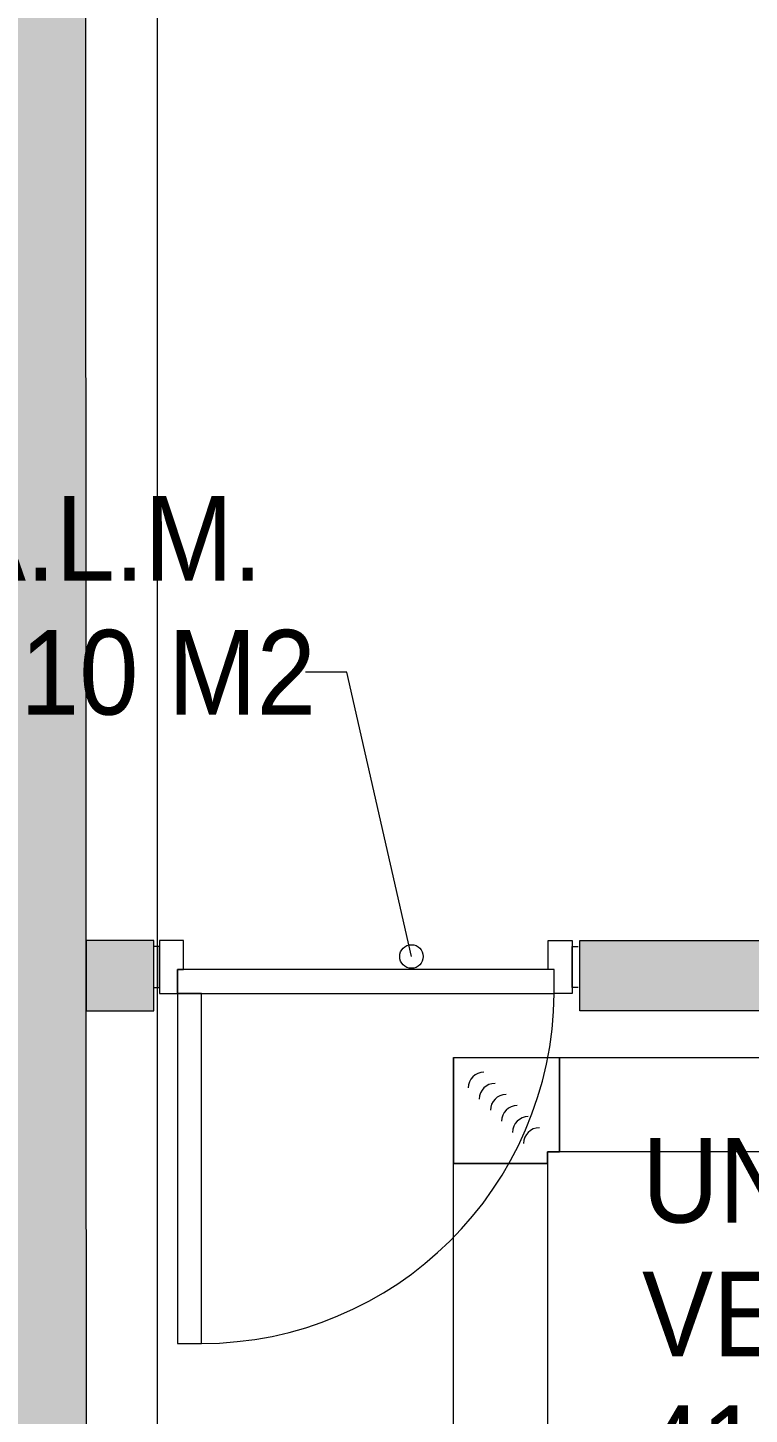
# Model space of a CAD drawing. Header units: metres. Extents: x 31.9 to 124, y -29 to 44.
# Drawn here: x 71.224 to 72.758, y -17.287 to -14.339 of the extents above; entities that cross this region are included whole.
import ezdxf

# ---------------------------------------------------------------- set-up
doc = ezdxf.new("R2010")
doc.units = ezdxf.units.M
doc.header["$LTSCALE"] = 100
for name, color, linetype, lineweight in [('A-GENM', 7, 'Continuous', 18), ('ARQ', 8, 'Continuous', 0), ('G-ANNO-TEXT', 7, 'Continuous', 9), ('M-EQPM-IDEN', 7, 'Continuous', 9), ('M-HVAC-DUCT', 7, 'Continuous', 18)]:
    doc.layers.add(name, color=color, linetype=linetype, lineweight=lineweight)
doc.styles.add('SansSerif', font='SANSS__.TTF', dxfattribs={"width": 0.9, "height": 0.18})

# ---------------------------------------------------------------- blocks, each defined once
blk = doc.blocks.new('Est etapa 3 torre')
at = {"layer": 'ARQ'}
for p, q in [((1139.297996631386, -5955.354215386202), (1139.29799660527, -6014.914148822341)), ((1139.298002271553, -5955.354215387314), (1139.298002243985, -6014.914148609518))]:
    blk.add_line(p, q, dxfattribs=at)
blk = doc.blocks.new('P6-7-8')
at = {"layer": 'ARQ', "ltscale": 0.03}
h = blk.add_hatch(color=256, dxfattribs=at)
h.dxf.hatch_style = 1
h.paths.add_polyline_path([(129.3865621133843, -2853.855804506081), (129.3865621134357, -2854.005809336991), (129.7347591097323, -2854.005812471573), (129.7347591094476, -2853.855807643226)])
h.paths.add_polyline_path([(129.7347591042089, -2853.855807642994), (129.8847639346534, -2853.855807643057), (129.8847639376768, -2855.206729296698), (129.7347591103762, -2855.206729295236)])
h.paths.add_polyline_path([(132.4462888084984, -2855.356754535149), (132.4462888084984, -2855.206729295966), (129.3865621139901, -2855.2064112302), (129.3865621139901, -2855.356436469382)])
h.paths.add_polyline_path([(129.0366104135594, -2859.980488836386), (129.0365619734098, -2855.355804504832), (128.8865619759476, -2855.355804501174), (128.8866028129132, -2859.61510797262), (128.8865621027003, -2859.980483682531)])
h.paths.add_polyline_path([(132.4462332317758, -2858.531190915465), (132.2962079925928, -2858.531190915465), (132.2961985988152, -2855.356754535153), (132.4462238379981, -2855.356754535153)])
h.paths.add_polyline_path([(131.0459575716372, -2858.381174226039), (131.0461623731348, -2860.070768082228), (131.3462096694964, -2860.070768082228), (131.3462096694964, -2859.920510028152), (131.1970768258589, -2859.920717763606), (131.1960066738188, -2858.381174226039)])
h.paths.add_polyline_path([(132.4462353723156, -2859.920520186214), (132.2962101331327, -2859.920520186214), (132.2962031860268, -2860.570226184826), (132.4462284252097, -2860.570226184826)])
h.paths.add_polyline_path([(132.2462932880007, -2860.070778806225), (132.2962101331641, -2860.070569288396), (132.2962101331641, -2859.920520186214), (132.2462932880007, -2859.920729704043)])
h.paths.add_polyline_path([(128.886562301552, -2862.415180066459), (132.4462924995787, -2862.415179770738), (132.4462924995787, -2862.265130668557), (129.386562157413, -2862.265130964944), (129.3865621574585, -2862.380562136251), (128.8865623016661, -2862.380562134603)])
h.paths.add_polyline_path([(132.296246309827, -2861.77026801326), (132.2962433973955, -2862.265130954991), (132.4462924995771, -2862.265130954991), (132.4462954120086, -2861.77026801326)])
h.paths.add_polyline_path([(135.7619949586428, -2859.920520184995), (135.7619949586428, -2860.070524724243), (135.1955374785273, -2860.070524723945), (135.1955375160589, -2862.435182168386), (135.0454909214725, -2862.435182167988), (135.0454908839408, -2859.920520185247)])
h.paths.add_polyline_path([(138.3143842359016, -2859.920520186054), (138.3143842359016, -2860.070524718216), (137.8865621068339, -2860.070524718216), (137.8865621052548, -2859.980562135912), (137.3865621054877, -2859.980562136592), (137.3865621070624, -2860.070524721014), (136.9619949586429, -2860.070524723048), (136.9619949586429, -2859.920520186054)])
h.paths.add_polyline_path([(135.1955375148452, -2862.43518216822), (142.2381091023706, -2862.435182171283), (142.2381091023706, -2862.282483498081), (135.1955375148452, -2862.282483495018)])
h.paths.add_polyline_path([(140.5135419087342, -2859.920557914773), (140.5135419087342, -2860.070562451633), (139.5143842359046, -2860.070562453403), (139.5143842359046, -2859.920557915868)])
h.paths.add_polyline_path([(139.938931607318, -2862.282483496777), (140.0889782017589, -2862.282483497177), (140.088971238908, -2860.07056245434), (139.9389712414459, -2860.070562450678), (139.9389712414952, -2860.068550720262), (139.938931607318, -2862.282483496777), (139.9388850109212, -2862.282483496944)])
h.paths.add_polyline_path([(141.713541908734, -2859.920557913772), (141.713541908734, -2860.070562453472), (142.2381090916138, -2860.070562453114), (142.2381091027237, -2862.435182176465), (142.3881556973101, -2862.435182166168), (142.3881556862002, -2859.920557904517)])
h.paths.add_polyline_path([(145.384194758097, -2862.280588873095), (149.1853955403637, -2862.280566040151), (149.1853955403637, -2862.430615142018), (145.384194758097, -2862.430637974962)])
h.paths.add_polyline_path([(144.8341426026773, -2862.430615865846), (144.8341426025486, -2859.980594837533), (144.884189033276, -2859.980562539161), (144.8841947568858, -2862.380562136068), (145.3841624598501, -2862.38056213594), (145.38422705638, -2862.430615865715)])
h.paths.add_polyline_path([(148.6194685378462, -2860.7769417958), (148.6194930768113, -2862.280607882768), (148.4694439749453, -2862.280607882768), (148.4694194359802, -2860.7769417958)])
h.paths.add_polyline_path([(148.6194715538054, -2860.77693100904), (149.035349948716, -2860.77689073295), (149.035349948716, -2860.926939834816), (148.6194715538054, -2860.926980110905)])
h.paths.add_polyline_path([(149.1853955418451, -2860.776899953183), (149.1854200808102, -2862.280566040151), (149.0353709789442, -2862.280566040151), (149.0353464399791, -2860.776899953183)])
h.paths.add_polyline_path([(146.0333011162077, -2858.461107505001), (149.0353464456027, -2858.461026982122), (149.0353464456027, -2858.611076083988), (146.0333011162077, -2858.611156606866)])
h.paths.add_polyline_path([(146.4926317325221, -2857.519826286345), (146.4926348308288, -2858.461037697722), (146.6426839326948, -2858.461037697722), (146.6426808343881, -2857.519826286345)])
h.paths.add_polyline_path([(144.8327194737803, -2856.358996580593), (144.8341426025484, -2859.980562539272), (144.9841917044143, -2859.980562539272), (144.9827685756463, -2856.358996580593)])
h.paths.add_polyline_path([(145.1269687749877, -2858.461139007801), (144.983624109452, -2858.461127165491), (144.983624109452, -2858.611176267357), (145.1269687749877, -2858.611188109666)])
h.paths.add_polyline_path([(146.4926317325221, -2856.368983506348), (149.0353387694822, -2856.368964819929), (149.0353387694822, -2856.519013921795), (146.4926317325221, -2856.519032608213)])
h.paths.add_polyline_path([(149.1853878713036, -2856.368960826278), (149.1854128560719, -2857.572304531316), (149.0353637542059, -2857.572304531316), (149.0353387694377, -2856.368960826278)])
h.paths.add_polyline_path([(146.4925657651124, -2852.602064806326), (146.492647770036, -2854.161488035861), (146.642696871902, -2854.161488035861), (146.6426147538398, -2852.60206449095)])
h.paths.add_polyline_path([(148.5878608232197, -2852.604307698292), (146.4926317325221, -2852.600434649178), (146.4926317325221, -2852.450385547312), (148.5887487636601, -2852.454461795352)])
h.paths.add_polyline_path([(148.8053236954897, -2851.006034373854), (140.337522235782, -2851.006056756445), (140.3375222311408, -2851.156060957897), (148.8053236908486, -2851.156038575423)])
h.paths.add_polyline_path([(140.3375222334616, -2853.856754543055), (140.3378832284277, -2851.156060958846), (140.4878874307697, -2851.156054297139), (140.48752643592, -2853.856747881347)])
at = {"layer": 'ARQ'}
for points in [[(144.8327194737806, -2856.358996580592), (144.8341426025486, -2859.980562539271), (144.9841917044146, -2859.980562539271), (144.9827685756466, -2856.358996580592)], [(145.1269687749877, -2858.461139007801), (144.9835946278461, -2858.461127177076), (144.9835946278461, -2858.611176278942), (145.1269687749877, -2858.611188109666)], [(146.0333011162077, -2858.461127173468), (149.0353464456027, -2858.461026982122), (149.0353464456027, -2858.611076083988), (146.0333011162077, -2858.611176275333)], [(145.1776730008692, -2858.523145284424), (145.1776729999592, -2858.573849510089), (145.9786350454165, -2858.573849510751), (145.9786350453946, -2858.523145285551)], [(145.228377225857, -2858.573849509834), (145.1776729999592, -2858.573849510089), (145.177672999881, -2859.31798732571), (145.2283772243818, -2859.317987326154)]]:
    blk.add_lwpolyline(points, close=True, dxfattribs=at)
for points in [[(145.1269687749877, -2858.561173452821), (145.139644830997, -2858.56117345398), (145.1396448314244, -2858.47402857715), (145.1269687758813, -2858.474028576107)], [(145.1903490559462, -2858.523145284535), (145.1903490563855, -2858.46135252077), (145.1396448318847, -2858.461352520442), (145.1396448319333, -2858.573849510571), (145.1776729999592, -2858.573849510089), (145.1776730008692, -2858.523145284424), (145.1903490559462, -2858.523145284535)], [(145.9659589893859, -2858.52314528544), (145.9659589884282, -2858.461352521326), (146.0166632143259, -2858.461352521769), (146.0166632139085, -2858.57384951085), (145.9786350454165, -2858.573849510751), (145.9786350453946, -2858.523145285551), (145.9659589893859, -2858.52314528544)], [(146.0293392708431, -2858.561173454836), (146.016663213903, -2858.561173454841), (146.0166632140986, -2858.474028578127), (146.0293392708058, -2858.474028578122)]]:
    blk.add_lwpolyline(points, dxfattribs=at)
blk.add_arc((145.2278006023262, -2858.567122973323), 0.7508645735967099, 270.0440000352511, 359.4867151761628, dxfattribs=at)
blk.add_blockref('Est etapa 3 torre', (-994.1638075738222, 3149.568271171783), dxfattribs=at)
blk = doc.blocks.new('Rectangular Elbow - Mitered - Single Thickness Vanes - LAMINA-2020347-NIVEL 07')
at = {"layer": 'A-GENM', "color": 3, "true_color": 0x00ff00}
for centre, radius, end in [((72.19430727133367, -16.59296138599471), 0.03333333333333144, 179.9999923640307), ((72.19430727133367, -16.59296508097447), 0.03333333333333144, 179.9999923640307), ((72.21787749580258, -16.61653161359492), 0.03333333333333144, 179.9999923640307), ((72.21787749580258, -16.61653530857468), 0.03333333333333144, 179.9999923640307), ((72.24144772027151, -16.64010184119514), 0.03333333333334565, 179.9999923640307), ((72.24144772027151, -16.6401055361749), 0.03333333333334565, 179.9999923640246), ((72.26501794474042, -16.66367206879535), 0.03333333333333144, 179.9999923640307), ((72.26501794474042, -16.66367576377511), 0.03333333333333144, 179.9999923640246), ((72.28858816920933, -16.68724229639556), 0.03333333333333144, 179.9999923640246), ((72.28858816920933, -16.68724599137532), 0.03333333333333144, 179.9999923640307), ((72.31215839367825, -16.71081252399577), 0.03333333333331723, 179.9999923640246), ((72.31215839367825, -16.71081621897553), 0.03333333333333144, 179.9999923640307)]:
    blk.add_arc(centre, radius, 90, end, dxfattribs=at)
at = {"layer": 'M-HVAC-DUCT', "color": 3, "true_color": 0x00ff00}
for p, q in [((72.12966259132465, -16.75371670068739), (72.12966262136433, -16.52831672743735)), ((72.12966262136433, -16.52832042241711), (72.12966259132465, -16.75372039566714)), ((72.12966262136433, -16.52831672743735), (72.35506259470976, -16.52831672743735)), ((72.12966262136433, -16.52831672743735), (72.12966262136433, -16.52832042241711)), ((72.12966262136433, -16.52832042241711), (72.35506259470976, -16.52832042241711)), ((72.35506259470976, -16.72831672735271), (72.35506259470976, -16.52831672743735)), ((72.35506259470976, -16.52831672743735), (72.35506259470976, -16.52832042241711)), ((72.35506259470976, -16.52832042241711), (72.35506259470976, -16.72832042233247)), ((72.32966259470977, -16.72832042233247), (72.32966259470977, -16.72831672735271)), ((72.32966259470977, -16.72831672735271), (72.35506259470976, -16.72831672735271)), ((72.32966259470977, -16.72831672735271), (72.32966259132463, -16.75371672734196)), ((72.35506259470976, -16.72832042233247), (72.32966259470977, -16.72832042233247)), ((72.32966259132463, -16.75372042232172), (72.32966259470977, -16.72832042233247)), ((72.35506259470976, -16.72832042233247), (72.35506259470976, -16.72831672735271)), ((72.12966259132465, -16.75372039566714), (72.12966259132465, -16.75371670068739)), ((72.32966259132463, -16.75371672734196), (72.12966259132465, -16.75371670068739)), ((72.12966259132465, -16.75372039566714), (72.32966259132463, -16.75372042232172)), ((72.32966259132463, -16.75371672734196), (72.32966259132463, -16.75372042232172))]:
    blk.add_line(p, q, dxfattribs=at)

msp = doc.modelspace()

# ---------------------------------------------------------------- linework, layer by layer
at = {"layer": 'G-ANNO-TEXT'}
for p, q in [((71.90247247493406, -15.70930476546354), (71.81488998694945, -15.70930476546354)), ((72.04017175935928, -16.3134564674469), (71.90247247493406, -15.70930476546354))]:
    msp.add_line(p, q, dxfattribs=at)
msp.add_circle((72.04017175935928, -16.3134564674469), 0.02500000000000555, dxfattribs=at)
at = {"layer": 'M-HVAC-DUCT', "color": 3, "true_color": 0x00ff00}
for p, q in [((72.3550415373521, -16.52831842354979), (72.3550415373521, -16.72831842354979)), ((72.3550415373521, -16.52831842354979), (74.5432441221991, -16.52831842354979)), ((74.5432441221991, -16.72831842354979), (72.3550415373521, -16.72831842354979)), ((72.12964142062455, -17.60417228628978), (72.12964153396722, -16.75371654935227)), ((72.32964153396722, -16.75371657600684), (72.12964153396722, -16.75371654935227)), ((72.12964153396672, -16.75372024433203), (72.32964153396672, -16.7537202709866)), ((72.32964153396722, -16.75371657600684), (72.32964142062457, -17.60417231294435))]:
    msp.add_line(p, q, dxfattribs=at)

# ---------------------------------------------------------------- block references
at = {"layer": 'ARQ', "linetype": 'Continuous'}
msp.add_blockref('P6-7-8', (-73.63483177610203, 2842.181912104973), dxfattribs=at)
at = {"layer": 'M-HVAC-DUCT', "color": 3, "true_color": 0x00ff00}
msp.add_blockref('Rectangular Elbow - Mitered - Single Thickness Vanes - LAMINA-2020347-NIVEL 07', (-2.105735765667305e-05, 1.513351080006942e-07), dxfattribs=at)

# ---------------------------------------------------------------- texts
at = {"layer": 'G-ANNO-TEXT', "char_height": 0.18, "attachment_point": 1, "style": 'SansSerif'}
for s, insert, width in [('P.P.A.L.M.', (70.64212436194946, -15.33487768213021), 1.2770881875), ('DE 0.10 M2', (70.64212436194946, -15.61930476546354), 1.4213919375)]:
    msp.add_mtext(s, dxfattribs=dict(at, insert=insert, width=width))
at = {"layer": 'M-EQPM-IDEN', "char_height": 0.1799999999999998, "attachment_point": 1, "style": 'SansSerif'}
for s, insert, width in [('UNIDAD', (72.53051644917717, -16.69901441450228), 1.031771812499999), ('VENTILADORA #P7-2', (72.53051644917717, -16.98344149783561), 2.698480124999997), ('410 cfm', (72.53051644917717, -17.26786858116894), 0.959619937499999)]:
    msp.add_mtext(s, dxfattribs=dict(at, insert=insert, width=width))

doc.saveas('drawing.dxf')
